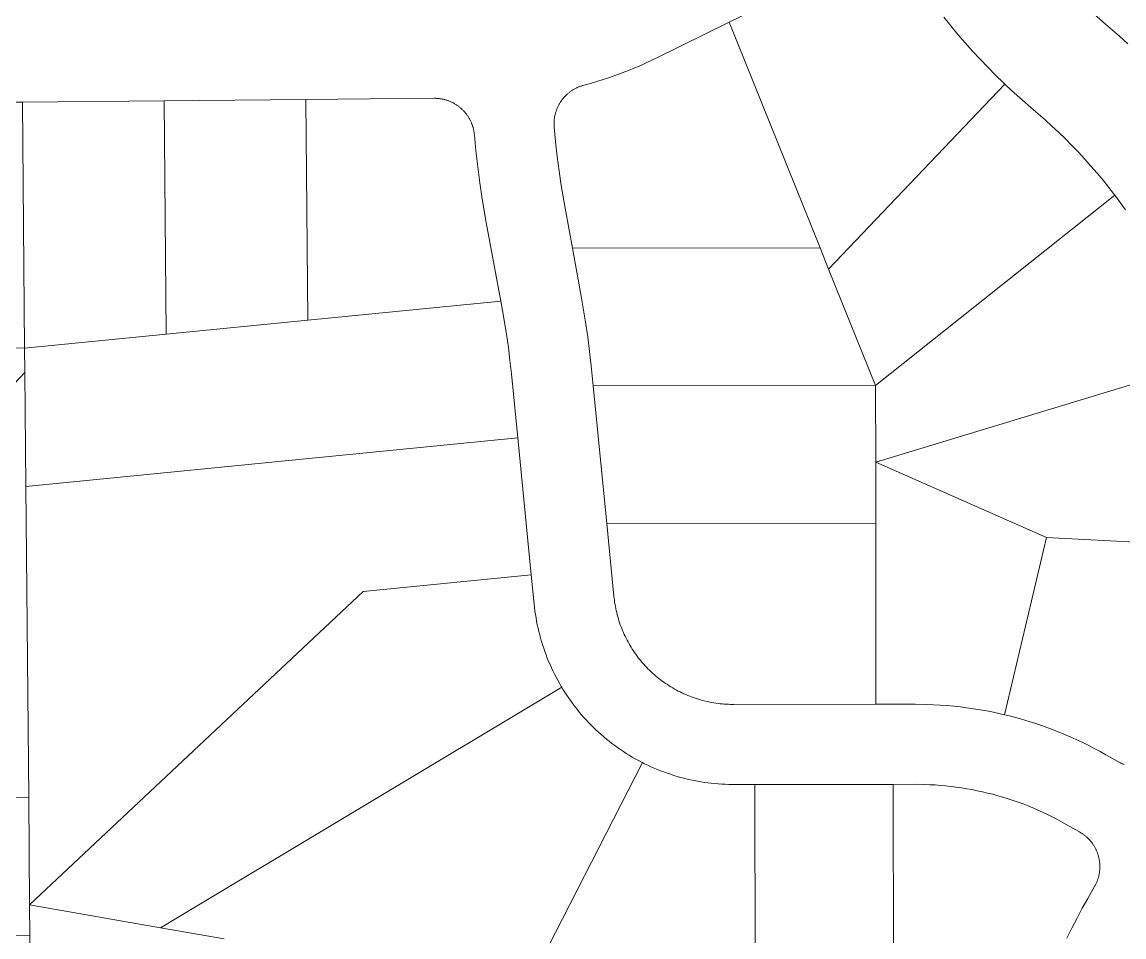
# Model space of a CAD drawing. Header units: feet. Extents: x 865220 to 2774701, y -2240498 to 961524.
# Drawn here: x 2766730 to 2767417, y 957804 to 958376 of the extents above; entities that cross this region are included whole.
import ezdxf

# ---------------------------------------------------------------- set-up
doc = ezdxf.new("R2010")
doc.units = ezdxf.units.FT
doc.header["$LTSCALE"] = 0.015
doc.header["$MEASUREMENT"] = 0
doc.layers.add('Parcels', color=7, linetype='Continuous', lineweight=0)

msp = doc.modelspace()

# ---------------------------------------------------------------- linework, layer by layer
at = {"layer": 'Parcels', "lineweight": 5}
for p, q in [((2767252.3, 958415.86), (2767170.83, 958375.51)), ((2767309.22, 958373.12), (2767304.89, 958378.51)), ((2767398.67, 958380.41), (2767405.8, 958374.22)), ((2767170.83, 958375.51), (2767125.74, 958353.18)), ((2767227.67, 958234.51), (2767170.83, 958375.51)), ((2767170.83, 958375.51), (2767227.67, 958234.51)), ((2767313.65, 958367.8), (2767309.22, 958373.12)), ((2767405.8, 958374.22), (2767414.41, 958366.76)), ((2767318.16, 958362.56), (2767313.65, 958367.8)), ((2767414.41, 958366.76), (2767419.63, 958362.03)), ((2767322.77, 958357.4), (2767318.16, 958362.56)), ((2767327.47, 958352.31), (2767322.77, 958357.4)), ((2767119.59, 958350.24), (2767115.77, 958348.52)), ((2767125.74, 958353.18), (2767119.59, 958350.24)), ((2767332.25, 958347.32), (2767327.47, 958352.31)), ((2767100.21, 958342.32), (2767096.25, 958340.95)), ((2767104.14, 958343.77), (2767100.21, 958342.32)), ((2767108.04, 958345.29), (2767104.14, 958343.77)), ((2767111.92, 958346.87), (2767108.04, 958345.29)), ((2767115.77, 958348.52), (2767111.92, 958346.87)), ((2767337.12, 958342.4), (2767332.25, 958347.32)), ((2767342.08, 958337.57), (2767337.12, 958342.4)), ((2767077.72, 958335.33), (2767077.31, 958335.17)), ((2767078.13, 958335.48), (2767077.72, 958335.33)), ((2767078.54, 958335.62), (2767078.13, 958335.48)), ((2767078.96, 958335.76), (2767078.54, 958335.62)), ((2767079.37, 958335.89), (2767078.96, 958335.76)), ((2767079.79, 958336.01), (2767079.37, 958335.89)), ((2767080.21, 958336.13), (2767079.79, 958336.01)), ((2767084.25, 958337.23), (2767080.21, 958336.13)), ((2767088.28, 958338.4), (2767084.25, 958337.23)), ((2767092.28, 958339.63), (2767088.28, 958338.4)), ((2767096.25, 958340.95), (2767092.28, 958339.63)), ((2767342.9, 958336.8), (2767232.98, 958221.32)), ((2767342.9, 958336.8), (2767342.08, 958337.57)), ((2767347.12, 958332.83), (2767342.9, 958336.8)), ((2767067.78, 958328.44), (2767067.49, 958328.11)), ((2767068.07, 958328.77), (2767067.78, 958328.44)), ((2767068.37, 958329.09), (2767068.07, 958328.77)), ((2767068.67, 958329.4), (2767068.37, 958329.09)), ((2767068.98, 958329.71), (2767068.67, 958329.4)), ((2767069.29, 958330.02), (2767068.98, 958329.71)), ((2767069.61, 958330.31), (2767069.29, 958330.02)), ((2767069.93, 958330.61), (2767069.61, 958330.31)), ((2767070.26, 958330.89), (2767069.93, 958330.61)), ((2767070.59, 958331.18), (2767070.26, 958330.89)), ((2767070.93, 958331.45), (2767070.59, 958331.18)), ((2767071.27, 958331.72), (2767070.93, 958331.45)), ((2767071.62, 958331.99), (2767071.27, 958331.72)), ((2767071.97, 958332.24), (2767071.62, 958331.99)), ((2767072.33, 958332.5), (2767071.97, 958332.24)), ((2767072.69, 958332.74), (2767072.33, 958332.5)), ((2767073.05, 958332.98), (2767072.69, 958332.74)), ((2767073.42, 958333.21), (2767073.05, 958332.98)), ((2767073.79, 958333.44), (2767073.42, 958333.21)), ((2767074.17, 958333.66), (2767073.79, 958333.44)), ((2767074.55, 958333.87), (2767074.17, 958333.66)), ((2767074.94, 958334.08), (2767074.55, 958333.87)), ((2767075.32, 958334.28), (2767074.94, 958334.08)), ((2767075.72, 958334.47), (2767075.32, 958334.28)), ((2767076.11, 958334.66), (2767075.72, 958334.47)), ((2767076.51, 958334.83), (2767076.11, 958334.66)), ((2767076.91, 958335.01), (2767076.51, 958334.83)), ((2767077.31, 958335.17), (2767076.91, 958335.01)), ((2767352.24, 958328.18), (2767347.12, 958332.83)), ((2766729.78, 958325.63), (2766713.79, 958325.48)), ((2766818.27, 958326.43), (2766729.78, 958325.63)), ((2766729.78, 958325.63), (2766731.17, 958171.91)), ((2766906.76, 958327.22), (2766818.27, 958326.43)), ((2766819.59, 958180.64), (2766818.27, 958326.43)), ((2766818.27, 958326.43), (2766819.59, 958180.64)), ((2766986.75, 958327.95), (2766906.76, 958327.22)), ((2766908, 958189.38), (2766906.76, 958327.22)), ((2766987.44, 958327.94), (2766986.75, 958327.95)), ((2766987.88, 958327.93), (2766987.44, 958327.94)), ((2766988.31, 958327.91), (2766987.88, 958327.93)), ((2766988.75, 958327.89), (2766988.31, 958327.91)), ((2766989.19, 958327.85), (2766988.75, 958327.89)), ((2766989.62, 958327.81), (2766989.19, 958327.85)), ((2766990.05, 958327.76), (2766989.62, 958327.81)), ((2766990.49, 958327.7), (2766990.05, 958327.76)), ((2766990.92, 958327.64), (2766990.49, 958327.7)), ((2766991.35, 958327.56), (2766990.92, 958327.64)), ((2766991.78, 958327.48), (2766991.35, 958327.56)), ((2766992.2, 958327.4), (2766991.78, 958327.48)), ((2766992.63, 958327.3), (2766992.2, 958327.4)), ((2766993.05, 958327.2), (2766992.63, 958327.3)), ((2766993.48, 958327.09), (2766993.05, 958327.2)), ((2766993.9, 958326.97), (2766993.48, 958327.09)), ((2766994.31, 958326.85), (2766993.9, 958326.97)), ((2766994.73, 958326.72), (2766994.31, 958326.85)), ((2766995.14, 958326.58), (2766994.73, 958326.72)), ((2766995.55, 958326.43), (2766995.14, 958326.58)), ((2766995.96, 958326.28), (2766995.55, 958326.43)), ((2766996.37, 958326.12), (2766995.96, 958326.28)), ((2766996.77, 958325.95), (2766996.37, 958326.12)), ((2766997.17, 958325.78), (2766996.77, 958325.95)), ((2766997.57, 958325.6), (2766997.17, 958325.78)), ((2766997.96, 958325.41), (2766997.57, 958325.6)), ((2766998.35, 958325.21), (2766997.96, 958325.41)), ((2766998.74, 958325.01), (2766998.35, 958325.21)), ((2766999.12, 958324.8), (2766998.74, 958325.01)), ((2766999.5, 958324.59), (2766999.12, 958324.8)), ((2766999.88, 958324.36), (2766999.5, 958324.59)), ((2767000.25, 958324.14), (2766999.88, 958324.36)), ((2767000.62, 958323.9), (2767000.25, 958324.14)), ((2767000.98, 958323.66), (2767000.62, 958323.9)), ((2767001.34, 958323.41), (2767000.98, 958323.66)), ((2767001.69, 958323.16), (2767001.34, 958323.41)), ((2767002.05, 958322.9), (2767001.69, 958323.16)), ((2767002.39, 958322.63), (2767002.05, 958322.9)), ((2767002.73, 958322.36), (2767002.39, 958322.63)), ((2767003.07, 958322.08), (2767002.73, 958322.36)), ((2767003.4, 958321.8), (2767003.07, 958322.08)), ((2767003.73, 958321.51), (2767003.4, 958321.8)), ((2767063.6, 958321.83), (2767063.43, 958321.43)), ((2767063.78, 958322.23), (2767063.6, 958321.83)), ((2767063.96, 958322.62), (2767063.78, 958322.23)), ((2767064.15, 958323.02), (2767063.96, 958322.62)), ((2767064.35, 958323.41), (2767064.15, 958323.02)), ((2767064.55, 958323.79), (2767064.35, 958323.41)), ((2767064.76, 958324.18), (2767064.55, 958323.79)), ((2767064.98, 958324.55), (2767064.76, 958324.18)), ((2767065.2, 958324.93), (2767064.98, 958324.55)), ((2767065.43, 958325.3), (2767065.2, 958324.93)), ((2767065.67, 958325.67), (2767065.43, 958325.3)), ((2767065.91, 958326.03), (2767065.67, 958325.67)), ((2767066.16, 958326.39), (2767065.91, 958326.03)), ((2767066.41, 958326.74), (2767066.16, 958326.39)), ((2767066.67, 958327.09), (2767066.41, 958326.74)), ((2767066.94, 958327.44), (2767066.67, 958327.09)), ((2767067.21, 958327.78), (2767066.94, 958327.44)), ((2767067.49, 958328.11), (2767067.21, 958327.78)), ((2767360.9, 958320.68), (2767352.24, 958328.18)), ((2767004.05, 958321.21), (2767003.73, 958321.51)), ((2767004.36, 958320.91), (2767004.05, 958321.21)), ((2767004.67, 958320.61), (2767004.36, 958320.91)), ((2767004.98, 958320.3), (2767004.67, 958320.61)), ((2767005.28, 958319.98), (2767004.98, 958320.3)), ((2767005.57, 958319.66), (2767005.28, 958319.98)), ((2767005.86, 958319.33), (2767005.57, 958319.66)), ((2767006.15, 958319), (2767005.86, 958319.33)), ((2767006.42, 958318.66), (2767006.15, 958319)), ((2767006.69, 958318.32), (2767006.42, 958318.66)), ((2767006.96, 958317.97), (2767006.69, 958318.32)), ((2767007.22, 958317.62), (2767006.96, 958317.97)), ((2767007.47, 958317.27), (2767007.22, 958317.62)), ((2767007.72, 958316.91), (2767007.47, 958317.27)), ((2767007.96, 958316.54), (2767007.72, 958316.91)), ((2767008.19, 958316.18), (2767007.96, 958316.54)), ((2767008.42, 958315.8), (2767008.19, 958316.18)), ((2767008.64, 958315.43), (2767008.42, 958315.8)), ((2767008.86, 958315.05), (2767008.64, 958315.43)), ((2767009.06, 958314.66), (2767008.86, 958315.05)), ((2767061.72, 958314.68), (2767061.67, 958314.25)), ((2767061.77, 958315.12), (2767061.72, 958314.68)), ((2767061.83, 958315.55), (2767061.77, 958315.12)), ((2767061.89, 958315.98), (2767061.83, 958315.55)), ((2767061.97, 958316.41), (2767061.89, 958315.98)), ((2767062.05, 958316.84), (2767061.97, 958316.41)), ((2767062.14, 958317.27), (2767062.05, 958316.84)), ((2767062.24, 958317.69), (2767062.14, 958317.27)), ((2767062.34, 958318.12), (2767062.24, 958317.69)), ((2767062.45, 958318.54), (2767062.34, 958318.12)), ((2767062.57, 958318.96), (2767062.45, 958318.54)), ((2767062.69, 958319.37), (2767062.57, 958318.96)), ((2767062.83, 958319.79), (2767062.69, 958319.37)), ((2767062.97, 958320.2), (2767062.83, 958319.79)), ((2767063.12, 958320.61), (2767062.97, 958320.2)), ((2767063.27, 958321.02), (2767063.12, 958320.61)), ((2767063.43, 958321.43), (2767063.27, 958321.02)), ((2767368.03, 958314.51), (2767360.9, 958320.68)), ((2767009.26, 958314.28), (2767009.06, 958314.66)), ((2767009.46, 958313.88), (2767009.26, 958314.28)), ((2767009.65, 958313.49), (2767009.46, 958313.88)), ((2767009.83, 958313.09), (2767009.65, 958313.49)), ((2767010, 958312.69), (2767009.83, 958313.09)), ((2767010.17, 958312.29), (2767010, 958312.69)), ((2767010.33, 958311.88), (2767010.17, 958312.29)), ((2767010.48, 958311.48), (2767010.33, 958311.88)), ((2767010.62, 958311.06), (2767010.48, 958311.48)), ((2767010.76, 958310.65), (2767010.62, 958311.06)), ((2767010.89, 958310.23), (2767010.76, 958310.65)), ((2767011.02, 958309.82), (2767010.89, 958310.23)), ((2767011.13, 958309.39), (2767011.02, 958309.82)), ((2767011.24, 958308.97), (2767011.13, 958309.39)), ((2767011.34, 958308.55), (2767011.24, 958308.97)), ((2767011.44, 958308.12), (2767011.34, 958308.55)), ((2767011.52, 958307.69), (2767011.44, 958308.12)), ((2767061.59, 958312.94), (2767061.57, 958312.51)), ((2767061.57, 958312.51), (2767061.57, 958312.07)), ((2767061.57, 958312.07), (2767061.57, 958311.64)), ((2767061.57, 958311.64), (2767061.58, 958311.2)), ((2767061.58, 958311.2), (2767061.59, 958310.76)), ((2767061.61, 958313.38), (2767061.59, 958312.94)), ((2767061.59, 958310.76), (2767061.62, 958310.33)), ((2767061.64, 958313.82), (2767061.61, 958313.38)), ((2767061.62, 958310.33), (2767061.66, 958309.82)), ((2767061.67, 958314.25), (2767061.64, 958313.82)), ((2767061.66, 958309.82), (2767062.52, 958300.7)), ((2767372.34, 958310.6), (2767368.03, 958314.51)), ((2767376.58, 958306.61), (2767372.34, 958310.6)), ((2767011.6, 958307.27), (2767011.52, 958307.69)), ((2767011.67, 958306.83), (2767011.6, 958307.27)), ((2767011.74, 958306.4), (2767011.67, 958306.83)), ((2767011.79, 958305.97), (2767011.74, 958306.4)), ((2767011.84, 958305.54), (2767011.79, 958305.97)), ((2767011.88, 958305.1), (2767011.84, 958305.54)), ((2767012.83, 958295.11), (2767011.88, 958305.1)), ((2767380.75, 958302.55), (2767376.58, 958306.61)), ((2767384.85, 958298.42), (2767380.75, 958302.55)), ((2767013.96, 958285.14), (2767012.83, 958295.11)), ((2767062.52, 958300.7), (2767063.54, 958291.59)), ((2767388.88, 958294.22), (2767384.85, 958298.42)), ((2767392.83, 958289.95), (2767388.88, 958294.22)), ((2767063.54, 958291.59), (2767064.72, 958282.51)), ((2767396.71, 958285.61), (2767392.83, 958289.95)), ((2767015.26, 958275.19), (2767013.96, 958285.14)), ((2767064.72, 958282.51), (2767066.05, 958273.44)), ((2767400.51, 958281.21), (2767396.71, 958285.61)), ((2767404.24, 958276.73), (2767400.51, 958281.21)), ((2767016.73, 958265.27), (2767015.26, 958275.19)), ((2767066.05, 958273.44), (2767068.45, 958259.4)), ((2767407.88, 958272.2), (2767404.24, 958276.73)), ((2767262.32, 958148.55), (2767411.63, 958267.36)), ((2767411.45, 958267.6), (2767407.88, 958272.2)), ((2767411.63, 958267.36), (2767411.45, 958267.6)), ((2767411.63, 958267.36), (2767411.63, 958267.36)), ((2767414.94, 958262.94), (2767411.63, 958267.36)), ((2767019.28, 958250.34), (2767016.73, 958265.27)), ((2767418.34, 958258.22), (2767414.94, 958262.94)), ((2767068.45, 958259.4), (2767073.06, 958234.37)), ((2767028.33, 958201.26), (2767019.28, 958250.34)), ((2767073.06, 958234.37), (2767227.67, 958234.51)), ((2767073.06, 958234.37), (2767078.58, 958204.41)), ((2767227.67, 958234.51), (2767227.67, 958234.51)), ((2767227.67, 958234.51), (2767232.98, 958221.32)), ((2767232.98, 958221.32), (2767227.67, 958234.51)), ((2767262.32, 958148.55), (2767232.98, 958221.32)), ((2767028.33, 958201.26), (2766908, 958189.38)), ((2766908, 958189.38), (2767028.33, 958201.26)), ((2767029.42, 958195.35), (2767028.33, 958201.26)), ((2767028.33, 958201.26), (2767028.33, 958201.26)), ((2767078.58, 958204.41), (2767081.33, 958188.11)), ((2767031.9, 958180.6), (2767029.42, 958195.35)), ((2766908, 958189.38), (2766819.59, 958180.64)), ((2766908, 958189.38), (2766908, 958189.38)), ((2767081.33, 958188.11), (2767082.62, 958179.04)), ((2766731.17, 958171.91), (2766819.59, 958180.64)), ((2766819.59, 958180.64), (2766731.17, 958171.91)), ((2766819.59, 958180.64), (2766819.59, 958180.64)), ((2767033.07, 958172.39), (2767031.9, 958180.6)), ((2767082.62, 958179.04), (2767083.76, 958169.95)), ((2766731.17, 958171.91), (2766633.82, 958175.21)), ((2766731.31, 958156.73), (2766731.17, 958171.91)), ((2766731.17, 958171.91), (2766731.31, 958156.73)), ((2767034.1, 958164.17), (2767033.07, 958172.39)), ((2767034.99, 958155.93), (2767034.1, 958164.17)), ((2767083.76, 958169.95), (2767084.74, 958160.84)), ((2766538.15, 957953.49), (2766731.31, 958156.73)), ((2766731.31, 958156.73), (2766731.95, 958085.58)), ((2767084.74, 958160.84), (2767085.97, 958148.39)), ((2767262.36, 958100.82), (2767465.26, 958162.37)), ((2767038.94, 958115.9), (2767034.99, 958155.93)), ((2767262.32, 958148.55), (2767085.97, 958148.39)), ((2767085.97, 958148.39), (2767094.47, 958062.4)), ((2767262.32, 958148.55), (2767262.36, 958100.82)), ((2767262.32, 958148.55), (2767262.32, 958148.55)), ((2767038.94, 958115.9), (2766731.95, 958085.58)), ((2767038.94, 958115.9), (2767038.94, 958115.9)), ((2767047.4, 958030.33), (2767038.94, 958115.9)), ((2767262.36, 958100.82), (2767368.95, 958053.68)), ((2767368.95, 958053.68), (2767262.36, 958100.82)), ((2767262.36, 958100.82), (2767262.4, 958062.56)), ((2766733.71, 957891.33), (2766731.95, 958085.58)), ((2766731.95, 958085.58), (2766731.95, 958085.58)), ((2766731.95, 958085.58), (2766733.71, 957891.33)), ((2767262.4, 958062.56), (2767094.47, 958062.4)), ((2767094.47, 958062.4), (2767098.94, 958017.11)), ((2767262.4, 958062.56), (2767262.5, 957949.57)), ((2767262.4, 958062.56), (2767262.4, 958062.56)), ((2767342.65, 957943.07), (2767368.95, 958053.68)), ((2767479.14, 958047.81), (2767368.95, 958053.68)), ((2767368.95, 958053.68), (2767368.95, 958053.68)), ((2767047.4, 958030.33), (2766942.49, 958019.97)), ((2767049.19, 958012.19), (2767047.4, 958030.33)), ((2767047.4, 958030.33), (2767047.4, 958030.33)), ((2766734.31, 957824.33), (2766942.49, 958019.97)), ((2767049.42, 958010.02), (2767049.19, 958012.19)), ((2767098.94, 958017.11), (2767099.08, 958015.8)), ((2767099.08, 958015.8), (2767099.25, 958014.51)), ((2767099.25, 958014.51), (2767099.43, 958013.21)), ((2767099.43, 958013.21), (2767099.64, 958011.92)), ((2767049.69, 958007.86), (2767049.42, 958010.02)), ((2767050, 958005.7), (2767049.69, 958007.86)), ((2767050.35, 958003.54), (2767050, 958005.7)), ((2767099.64, 958011.92), (2767099.87, 958010.63)), ((2767099.87, 958010.63), (2767100.12, 958009.34)), ((2767100.12, 958009.34), (2767100.4, 958008.07)), ((2767100.4, 958008.07), (2767100.69, 958006.79)), ((2767100.69, 958006.79), (2767101.01, 958005.52)), ((2767101.01, 958005.52), (2767101.36, 958004.26)), ((2767050.73, 958001.4), (2767050.35, 958003.54)), ((2767051.16, 957999.26), (2767050.73, 958001.4)), ((2767051.61, 957997.12), (2767051.16, 957999.26)), ((2767101.36, 958004.26), (2767101.72, 958003)), ((2767101.72, 958003), (2767102.11, 958001.75)), ((2767102.11, 958001.75), (2767102.51, 958000.51)), ((2767102.51, 958000.51), (2767102.94, 957999.27)), ((2767102.94, 957999.27), (2767103.39, 957998.04)), ((2767052.11, 957995), (2767051.61, 957997.12)), ((2767052.64, 957992.88), (2767052.11, 957995)), ((2767053.21, 957990.78), (2767052.64, 957992.88)), ((2767103.39, 957998.04), (2767103.87, 957996.82)), ((2767103.87, 957996.82), (2767104.36, 957995.61)), ((2767104.36, 957995.61), (2767104.87, 957994.4)), ((2767104.87, 957994.4), (2767105.41, 957993.21)), ((2767105.41, 957993.21), (2767105.97, 957992.03)), ((2767105.97, 957992.03), (2767106.54, 957990.85)), ((2767053.82, 957988.68), (2767053.21, 957990.78)), ((2767054.46, 957986.6), (2767053.82, 957988.68)), ((2767055.14, 957984.53), (2767054.46, 957986.6)), ((2767106.54, 957990.85), (2767107.14, 957989.69)), ((2767107.14, 957989.69), (2767107.76, 957988.53)), ((2767107.76, 957988.53), (2767108.39, 957987.39)), ((2767108.39, 957987.39), (2767109.05, 957986.26)), ((2767109.05, 957986.26), (2767109.73, 957985.14)), ((2767109.73, 957985.14), (2767110.42, 957984.03)), ((2767055.86, 957982.46), (2767055.14, 957984.53)), ((2767056.61, 957980.42), (2767055.86, 957982.46)), ((2767057.4, 957978.38), (2767056.61, 957980.42)), ((2767058.22, 957976.36), (2767057.4, 957978.38)), ((2767110.42, 957984.03), (2767111.14, 957982.93)), ((2767111.14, 957982.93), (2767111.87, 957981.85)), ((2767111.87, 957981.85), (2767112.63, 957980.78)), ((2767112.63, 957980.78), (2767113.4, 957979.72)), ((2767113.4, 957979.72), (2767114.19, 957978.68)), ((2767114.19, 957978.68), (2767115, 957977.65)), ((2767059.08, 957974.36), (2767058.22, 957976.36)), ((2767059.97, 957972.37), (2767059.08, 957974.36)), ((2767060.89, 957970.39), (2767059.97, 957972.37)), ((2767115, 957977.65), (2767115.82, 957976.63)), ((2767115.82, 957976.63), (2767116.67, 957975.63)), ((2767116.67, 957975.63), (2767117.53, 957974.65)), ((2767117.53, 957974.65), (2767118.41, 957973.68)), ((2767118.41, 957973.68), (2767119.3, 957972.72)), ((2767119.3, 957972.72), (2767120.21, 957971.78)), ((2767120.21, 957971.78), (2767121.14, 957970.86)), ((2767121.14, 957970.86), (2767122.09, 957969.95)), ((2767061.86, 957968.43), (2767060.89, 957970.39)), ((2767062.85, 957966.49), (2767061.86, 957968.43)), ((2767063.88, 957964.57), (2767062.85, 957966.49)), ((2767064.94, 957962.66), (2767063.88, 957964.57)), ((2767122.09, 957969.95), (2767123.04, 957969.06)), ((2767123.04, 957969.06), (2767124.02, 957968.19)), ((2767124.02, 957968.19), (2767125.01, 957967.33)), ((2767125.01, 957967.33), (2767126.01, 957966.49)), ((2767126.01, 957966.49), (2767127.03, 957965.67)), ((2767127.03, 957965.67), (2767128.07, 957964.87)), ((2767128.07, 957964.87), (2767129.11, 957964.08)), ((2767129.11, 957964.08), (2767130.17, 957963.32)), ((2766815.93, 957810.05), (2767066.38, 957960.21)), ((2767066.38, 957960.21), (2766815.93, 957810.05)), ((2767066.04, 957960.78), (2767064.94, 957962.66)), ((2767066.38, 957960.21), (2767066.04, 957960.78)), ((2767066.38, 957960.21), (2767066.38, 957960.21)), ((2767067.16, 957958.91), (2767066.38, 957960.21)), ((2767068.33, 957957.06), (2767067.16, 957958.91)), ((2767069.52, 957955.24), (2767068.33, 957957.06)), ((2767130.17, 957963.32), (2767131.25, 957962.57)), ((2767131.25, 957962.57), (2767132.34, 957961.84)), ((2767132.34, 957961.84), (2767133.43, 957961.13)), ((2767133.43, 957961.13), (2767134.55, 957960.44)), ((2767134.55, 957960.44), (2767135.67, 957959.77)), ((2767135.67, 957959.77), (2767136.81, 957959.12)), ((2767136.81, 957959.12), (2767137.95, 957958.49)), ((2767137.95, 957958.49), (2767139.11, 957957.87)), ((2767139.11, 957957.87), (2767140.28, 957957.28)), ((2767140.28, 957957.28), (2767141.45, 957956.71)), ((2767070.74, 957953.43), (2767069.52, 957955.24)), ((2767072, 957951.65), (2767070.74, 957953.43)), ((2767073.28, 957949.88), (2767072, 957951.65)), ((2767141.45, 957956.71), (2767142.64, 957956.16)), ((2767142.64, 957956.16), (2767143.84, 957955.63)), ((2767143.84, 957955.63), (2767145.05, 957955.12)), ((2767145.05, 957955.12), (2767146.26, 957954.64)), ((2767146.26, 957954.64), (2767147.48, 957954.17)), ((2767147.48, 957954.17), (2767148.71, 957953.73)), ((2767148.71, 957953.73), (2767149.95, 957953.3)), ((2767149.95, 957953.3), (2767151.2, 957952.9)), ((2767151.2, 957952.9), (2767152.45, 957952.52)), ((2767152.45, 957952.52), (2767153.71, 957952.16)), ((2767153.71, 957952.16), (2767154.98, 957951.83)), ((2767154.98, 957951.83), (2767156.25, 957951.52)), ((2767156.25, 957951.52), (2767157.52, 957951.22)), ((2767157.52, 957951.22), (2767158.8, 957950.95)), ((2767158.8, 957950.95), (2767160.09, 957950.71)), ((2767160.09, 957950.71), (2767161.38, 957950.48)), ((2767161.38, 957950.48), (2767162.67, 957950.28)), ((2767162.67, 957950.28), (2767163.97, 957950.1)), ((2767074.6, 957948.15), (2767073.28, 957949.88)), ((2767075.95, 957946.43), (2767074.6, 957948.15)), ((2767077.33, 957944.74), (2767075.95, 957946.43)), ((2767078.73, 957943.07), (2767077.33, 957944.74)), ((2767163.97, 957950.1), (2767165.27, 957949.95)), ((2767165.27, 957949.95), (2767166.57, 957949.81)), ((2767166.57, 957949.81), (2767167.87, 957949.7)), ((2767167.87, 957949.7), (2767169.18, 957949.62)), ((2767169.18, 957949.62), (2767170.49, 957949.55)), ((2767170.49, 957949.55), (2767171.79, 957949.51)), ((2767171.79, 957949.51), (2767173.64, 957949.49)), ((2767173.64, 957949.49), (2767262.5, 957949.57)), ((2767262.5, 957949.57), (2767286.91, 957949.59)), ((2767286.91, 957949.59), (2767294.29, 957949.48)), ((2767294.29, 957949.48), (2767298.48, 957949.32)), ((2767298.48, 957949.32), (2767302.66, 957949.09)), ((2767302.66, 957949.09), (2767306.84, 957948.78)), ((2767306.84, 957948.78), (2767311.01, 957948.4)), ((2767311.01, 957948.4), (2767315.17, 957947.95)), ((2767315.17, 957947.95), (2767319.33, 957947.42)), ((2767319.33, 957947.42), (2767323.47, 957946.82)), ((2767323.47, 957946.82), (2767327.61, 957946.15)), ((2767327.61, 957946.15), (2767331.73, 957945.41)), ((2767331.73, 957945.41), (2767335.84, 957944.6)), ((2767335.84, 957944.6), (2767339.93, 957943.71)), ((2767339.93, 957943.71), (2767342.65, 957943.07)), ((2767080.17, 957941.43), (2767078.73, 957943.07)), ((2767081.63, 957939.81), (2767080.17, 957941.43)), ((2767083.12, 957938.22), (2767081.63, 957939.81)), ((2767084.64, 957936.65), (2767083.12, 957938.22)), ((2767086.19, 957935.11), (2767084.64, 957936.65)), ((2767342.65, 957943.07), (2767344.01, 957942.75)), ((2767344.01, 957942.75), (2767348.07, 957941.73)), ((2767348.07, 957941.73), (2767352.11, 957940.63)), ((2767352.11, 957940.63), (2767356.13, 957939.46)), ((2767356.13, 957939.46), (2767360.13, 957938.22)), ((2767360.13, 957938.22), (2767364.11, 957936.91)), ((2767364.11, 957936.91), (2767368.07, 957935.53)), ((2767087.76, 957933.6), (2767086.19, 957935.11)), ((2767089.36, 957932.12), (2767087.76, 957933.6)), ((2767090.99, 957930.66), (2767089.36, 957932.12)), ((2767092.64, 957929.24), (2767090.99, 957930.66)), ((2767368.07, 957935.53), (2767372, 957934.09)), ((2767372, 957934.09), (2767375.9, 957932.57)), ((2767375.9, 957932.57), (2767379.78, 957930.99)), ((2767379.78, 957930.99), (2767383.63, 957929.34)), ((2767094.31, 957927.84), (2767092.64, 957929.24)), ((2767096.01, 957926.47), (2767094.31, 957927.84)), ((2767097.73, 957925.13), (2767096.01, 957926.47)), ((2767099.48, 957923.82), (2767097.73, 957925.13)), ((2767101.24, 957922.55), (2767099.48, 957923.82)), ((2767383.63, 957929.34), (2767387.45, 957927.62)), ((2767387.45, 957927.62), (2767391.24, 957925.84)), ((2767391.24, 957925.84), (2767394.99, 957923.99)), ((2767394.99, 957923.99), (2767398.72, 957922.07)), ((2767103.03, 957921.3), (2767101.24, 957922.55)), ((2767104.85, 957920.08), (2767103.03, 957921.3)), ((2767106.68, 957918.9), (2767104.85, 957920.08)), ((2767108.53, 957917.75), (2767106.68, 957918.9)), ((2767110.4, 957916.63), (2767108.53, 957917.75)), ((2767112.3, 957915.54), (2767110.4, 957916.63)), ((2767398.72, 957922.07), (2767402.41, 957920.09)), ((2767402.41, 957920.09), (2767406.07, 957918.05)), ((2767406.07, 957918.05), (2767413.48, 957913.81)), ((2767043.66, 957770.2), (2767116.71, 957913.18)), ((2767114.21, 957914.49), (2767112.3, 957915.54)), ((2767116.13, 957913.47), (2767114.21, 957914.49)), ((2767116.71, 957913.18), (2767116.13, 957913.47)), ((2767116.71, 957913.18), (2767116.71, 957913.18)), ((2767118.08, 957912.49), (2767116.71, 957913.18)), ((2767120.04, 957911.53), (2767118.08, 957912.49)), ((2767122.02, 957910.62), (2767120.04, 957911.53)), ((2767124.02, 957909.73), (2767122.02, 957910.62)), ((2767126.03, 957908.89), (2767124.02, 957909.73)), ((2767413.48, 957913.81), (2767413.87, 957913.6)), ((2767413.87, 957913.6), (2767414.25, 957913.39)), ((2767414.25, 957913.39), (2767414.64, 957913.2)), ((2767414.64, 957913.2), (2767415.03, 957913)), ((2767415.03, 957913), (2767415.42, 957912.82)), ((2767415.42, 957912.82), (2767415.82, 957912.64)), ((2767415.82, 957912.64), (2767416.22, 957912.47)), ((2767416.22, 957912.47), (2767416.63, 957912.3)), ((2767416.63, 957912.3), (2767417.03, 957912.14)), ((2767417.03, 957912.14), (2767417.44, 957911.99)), ((2767128.05, 957908.08), (2767126.03, 957908.89)), ((2767130.09, 957907.3), (2767128.05, 957908.08)), ((2767132.14, 957906.56), (2767130.09, 957907.3)), ((2767134.21, 957905.85), (2767132.14, 957906.56)), ((2767136.28, 957905.18), (2767134.21, 957905.85)), ((2767138.37, 957904.55), (2767136.28, 957905.18)), ((2767140.47, 957903.96), (2767138.37, 957904.55)), ((2767142.58, 957903.4), (2767140.47, 957903.96)), ((2767144.7, 957902.87), (2767142.58, 957903.4)), ((2767146.82, 957902.39), (2767144.7, 957902.87)), ((2767148.96, 957901.94), (2767146.82, 957902.39)), ((2767151.1, 957901.53), (2767148.96, 957901.94)), ((2767153.25, 957901.16), (2767151.1, 957901.53)), ((2767155.4, 957900.82), (2767153.25, 957901.16)), ((2767157.56, 957900.52), (2767155.4, 957900.82)), ((2767159.73, 957900.26), (2767157.56, 957900.52)), ((2767161.9, 957900.04), (2767159.73, 957900.26)), ((2767164.07, 957899.85), (2767161.9, 957900.04)), ((2767166.25, 957899.71), (2767164.07, 957899.85)), ((2767168.43, 957899.6), (2767166.25, 957899.71)), ((2767170.61, 957899.53), (2767168.43, 957899.6)), ((2767173.69, 957899.49), (2767170.61, 957899.53)), ((2767186.95, 957899.5), (2767173.69, 957899.49)), ((2767273.27, 957899.58), (2767186.95, 957899.5)), ((2767187.08, 957758.91), (2767186.95, 957899.5)), ((2767186.95, 957899.5), (2767186.95, 957899.5)), ((2767286.96, 957899.6), (2767273.27, 957899.58)), ((2767273.27, 957899.58), (2767273.27, 957899.58)), ((2767273.27, 957899.58), (2767273.4, 957760.99)), ((2767292.8, 957899.51), (2767286.96, 957899.6)), ((2767286.96, 957899.6), (2767286.96, 957899.6)), ((2767296.12, 957899.38), (2767292.8, 957899.51)), ((2767299.43, 957899.2), (2767296.12, 957899.38)), ((2767302.73, 957898.96), (2767299.43, 957899.2)), ((2767306.03, 957898.65), (2767302.73, 957898.96)), ((2767309.33, 957898.3), (2767306.03, 957898.65)), ((2767312.62, 957897.88), (2767309.33, 957898.3)), ((2767315.9, 957897.41), (2767312.62, 957897.88)), ((2767319.17, 957896.88), (2767315.9, 957897.41)), ((2767322.44, 957896.29), (2767319.17, 957896.88)), ((2767325.69, 957895.64), (2767322.44, 957896.29)), ((2767328.93, 957894.94), (2767325.69, 957895.64)), ((2766531.87, 957889.5), (2766733.71, 957891.33)), ((2766734.31, 957824.33), (2766733.71, 957891.33)), ((2767332.16, 957894.18), (2767328.93, 957894.94)), ((2767335.37, 957893.37), (2767332.16, 957894.18)), ((2767338.57, 957892.5), (2767335.37, 957893.37)), ((2767341.76, 957891.57), (2767338.57, 957892.5)), ((2767344.92, 957890.59), (2767341.76, 957891.57)), ((2767348.07, 957889.56), (2767344.92, 957890.59)), ((2767351.21, 957888.47), (2767348.07, 957889.56)), ((2767354.32, 957887.32), (2767351.21, 957888.47)), ((2767357.41, 957886.12), (2767354.32, 957887.32)), ((2767360.48, 957884.87), (2767357.41, 957886.12)), ((2767363.53, 957883.56), (2767360.48, 957884.87)), ((2767366.55, 957882.2), (2767363.53, 957883.56)), ((2767369.55, 957880.79), (2767366.55, 957882.2)), ((2767372.52, 957879.33), (2767369.55, 957880.79)), ((2767375.47, 957877.81), (2767372.52, 957879.33)), ((2767378.39, 957876.24), (2767375.47, 957877.81)), ((2767381.29, 957874.62), (2767378.39, 957876.24)), ((2767389.64, 957869.86), (2767381.29, 957874.62)), ((2767390.39, 957869.41), (2767389.64, 957869.86)), ((2767390.76, 957869.18), (2767390.39, 957869.41)), ((2767391.12, 957868.94), (2767390.76, 957869.18)), ((2767391.48, 957868.7), (2767391.12, 957868.94)), ((2767391.84, 957868.45), (2767391.48, 957868.7)), ((2767392.19, 957868.19), (2767391.84, 957868.45)), ((2767392.54, 957867.93), (2767392.19, 957868.19)), ((2767392.88, 957867.66), (2767392.54, 957867.93)), ((2767393.22, 957867.38), (2767392.88, 957867.66)), ((2767393.55, 957867.1), (2767393.22, 957867.38)), ((2767393.88, 957866.81), (2767393.55, 957867.1)), ((2767394.2, 957866.52), (2767393.88, 957866.81)), ((2767394.52, 957866.22), (2767394.2, 957866.52)), ((2767394.83, 957865.91), (2767394.52, 957866.22)), ((2767395.14, 957865.6), (2767394.83, 957865.91)), ((2767395.44, 957865.29), (2767395.14, 957865.6)), ((2767395.74, 957864.97), (2767395.44, 957865.29)), ((2767396.03, 957864.64), (2767395.74, 957864.97)), ((2767396.32, 957864.31), (2767396.03, 957864.64)), ((2767396.59, 957863.98), (2767396.32, 957864.31)), ((2767396.87, 957863.64), (2767396.59, 957863.98)), ((2767397.14, 957863.29), (2767396.87, 957863.64)), ((2767397.4, 957862.94), (2767397.14, 957863.29)), ((2767397.65, 957862.59), (2767397.4, 957862.94)), ((2767397.9, 957862.23), (2767397.65, 957862.59)), ((2767398.14, 957861.87), (2767397.9, 957862.23)), ((2767398.38, 957861.5), (2767398.14, 957861.87)), ((2767398.61, 957861.13), (2767398.38, 957861.5)), ((2767398.83, 957860.76), (2767398.61, 957861.13)), ((2767399.05, 957860.38), (2767398.83, 957860.76)), ((2767399.26, 957860), (2767399.05, 957860.38)), ((2767399.46, 957859.61), (2767399.26, 957860)), ((2767399.66, 957859.22), (2767399.46, 957859.61)), ((2767399.85, 957858.83), (2767399.66, 957859.22)), ((2767400.03, 957858.43), (2767399.85, 957858.83)), ((2767400.21, 957858.03), (2767400.03, 957858.43)), ((2767400.38, 957857.63), (2767400.21, 957858.03)), ((2767400.54, 957857.23), (2767400.38, 957857.63)), ((2767400.69, 957856.82), (2767400.54, 957857.23)), ((2767400.84, 957856.41), (2767400.69, 957856.82)), ((2767400.98, 957855.99), (2767400.84, 957856.41)), ((2767401.12, 957855.58), (2767400.98, 957855.99)), ((2767401.24, 957855.16), (2767401.12, 957855.58)), ((2767401.36, 957854.74), (2767401.24, 957855.16)), ((2767401.47, 957854.32), (2767401.36, 957854.74)), ((2767401.58, 957853.9), (2767401.47, 957854.32)), ((2767401.67, 957853.47), (2767401.58, 957853.9)), ((2767401.76, 957853.04), (2767401.67, 957853.47)), ((2767401.84, 957852.61), (2767401.76, 957853.04)), ((2767401.92, 957852.18), (2767401.84, 957852.61)), ((2767401.98, 957851.75), (2767401.92, 957852.18)), ((2767402.04, 957851.32), (2767401.98, 957851.75)), ((2767402.1, 957850.89), (2767402.04, 957851.32)), ((2767402.14, 957850.45), (2767402.1, 957850.89)), ((2767402.18, 957850.02), (2767402.14, 957850.45)), ((2767402.2, 957849.58), (2767402.18, 957850.02)), ((2767402.23, 957849.15), (2767402.2, 957849.58)), ((2767402.22, 957846.97), (2767402.23, 957847.4)), ((2767402.24, 957848.71), (2767402.23, 957849.15)), ((2767402.23, 957847.4), (2767402.24, 957847.84)), ((2767402.25, 957848.28), (2767402.24, 957848.71)), ((2767402.24, 957847.84), (2767402.25, 957848.28)), ((2767400.93, 957840.13), (2767401.06, 957840.55)), ((2767401.06, 957840.55), (2767401.19, 957840.96)), ((2767401.19, 957840.96), (2767401.31, 957841.38)), ((2767401.31, 957841.38), (2767401.43, 957841.8)), ((2767401.43, 957841.8), (2767401.53, 957842.23)), ((2767401.53, 957842.23), (2767401.63, 957842.65)), ((2767401.63, 957842.65), (2767401.73, 957843.08)), ((2767401.73, 957843.08), (2767401.81, 957843.5)), ((2767401.81, 957843.5), (2767401.89, 957843.93)), ((2767401.89, 957843.93), (2767401.96, 957844.36)), ((2767401.96, 957844.36), (2767402.02, 957844.8)), ((2767402.02, 957844.8), (2767402.07, 957845.23)), ((2767402.07, 957845.23), (2767402.12, 957845.66)), ((2767402.12, 957845.66), (2767402.16, 957846.1)), ((2767402.16, 957846.1), (2767402.19, 957846.53)), ((2767402.19, 957846.53), (2767402.22, 957846.97)), ((2767394.71, 957828.31), (2767398.96, 957835.76)), ((2767398.96, 957835.76), (2767399.18, 957836.14)), ((2767399.18, 957836.14), (2767399.39, 957836.52)), ((2767399.39, 957836.52), (2767399.61, 957836.9)), ((2767399.61, 957836.9), (2767399.82, 957837.28)), ((2767399.82, 957837.28), (2767400.04, 957837.65)), ((2767400.04, 957837.65), (2767400.14, 957838.1)), ((2767400.14, 957838.1), (2767400.31, 957838.5)), ((2767400.31, 957838.5), (2767400.47, 957838.9)), ((2767400.47, 957838.9), (2767400.63, 957839.31)), ((2767400.63, 957839.31), (2767400.78, 957839.72)), ((2767400.78, 957839.72), (2767400.93, 957840.13)), ((2767391.3, 957822.21), (2767394.71, 957828.31)), ((2766734.31, 957824.33), (2766815.93, 957810.05)), ((2766734.48, 957805.34), (2766734.31, 957824.33)), ((2766734.31, 957824.33), (2766734.31, 957824.33)), ((2766815.93, 957810.05), (2766734.31, 957824.33)), ((2766734.31, 957824.33), (2766734.48, 957805.34)), ((2767387.99, 957816.04), (2767391.3, 957822.21)), ((2767384.79, 957809.83), (2767387.99, 957816.04)), ((2766815.93, 957810.05), (2766815.93, 957810.05)), ((2766815.93, 957810.05), (2766855.74, 957803.08)), ((2767381.71, 957803.55), (2767384.79, 957809.83)), ((2766700.45, 957805.03), (2766734.48, 957805.34)), ((2766735.69, 957671.8), (2766734.48, 957805.34))]:
    msp.add_line(p, q, dxfattribs=at)

doc.saveas('drawing.dxf')
